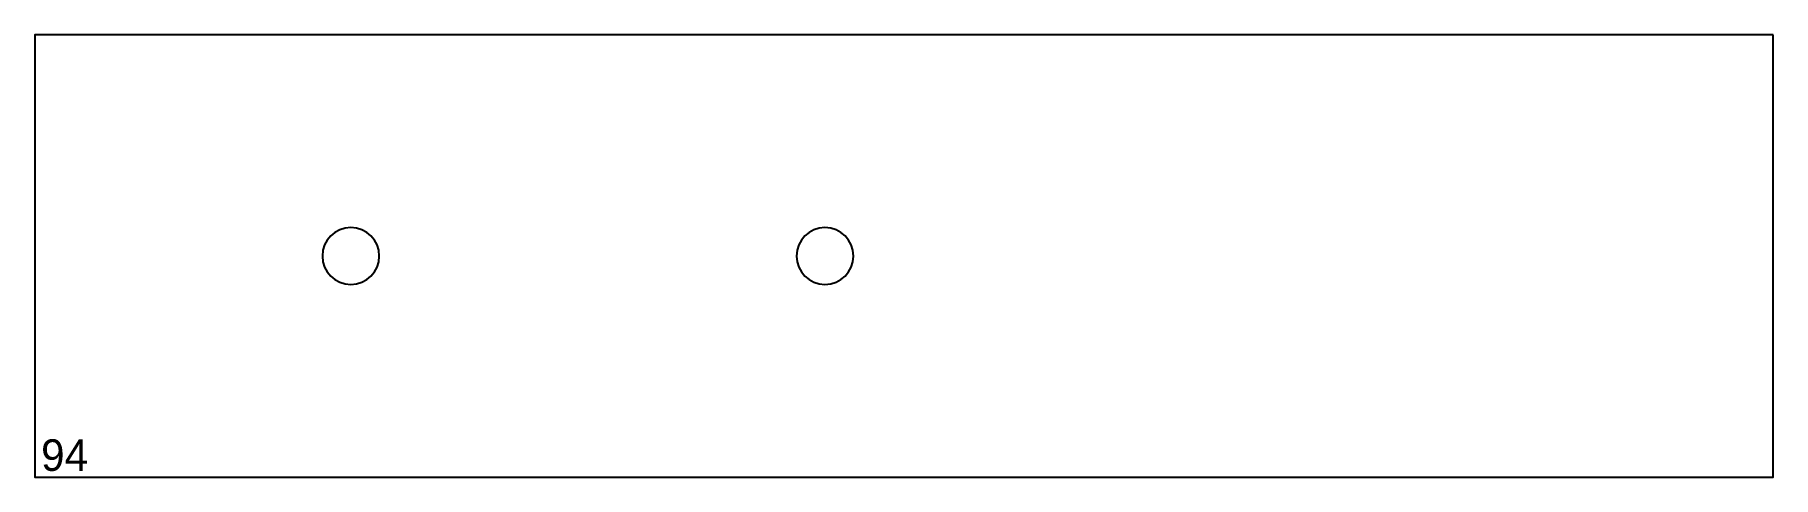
# Model space of a CAD drawing. Header units: millimetres. Extents: x 0 to 550, y 0 to 140.
import ezdxf

# ---------------------------------------------------------------- set-up
doc = ezdxf.new("R2010")
doc.units = ezdxf.units.MM
doc.header["$MEASUREMENT"] = 0
for name, color, linetype in [('ВнешнийКонтур', 7, 'Continuous'), ('Нумерация', 7, 'Continuous'), ('Отверстие', 7, 'Continuous')]:
    doc.layers.add(name, color=color, linetype=linetype)

msp = doc.modelspace()

# ---------------------------------------------------------------- linework, layer by layer
at = {"layer": 'ВнешнийКонтур', "color": 0, "linetype": 'Continuous'}
msp.add_lwpolyline([(550, 140), (0, 140), (0, 0), (550, 0)], close=True, dxfattribs=at)
at = {"layer": 'Отверстие', "color": 0, "linetype": 'Continuous'}
for points in [[(109, 70, 1), (91, 70, 1), (109, 70)], [(259, 70, 1), (241, 70, 1), (259, 70)]]:
    msp.add_lwpolyline(points, format="xyb", dxfattribs=at)

# ---------------------------------------------------------------- texts
at = {"layer": 'Нумерация', "color": 0, "linetype": 'Continuous'}
msp.add_text('94', height=10, dxfattribs=at).set_placement((2, 2))

doc.saveas('drawing.dxf')
